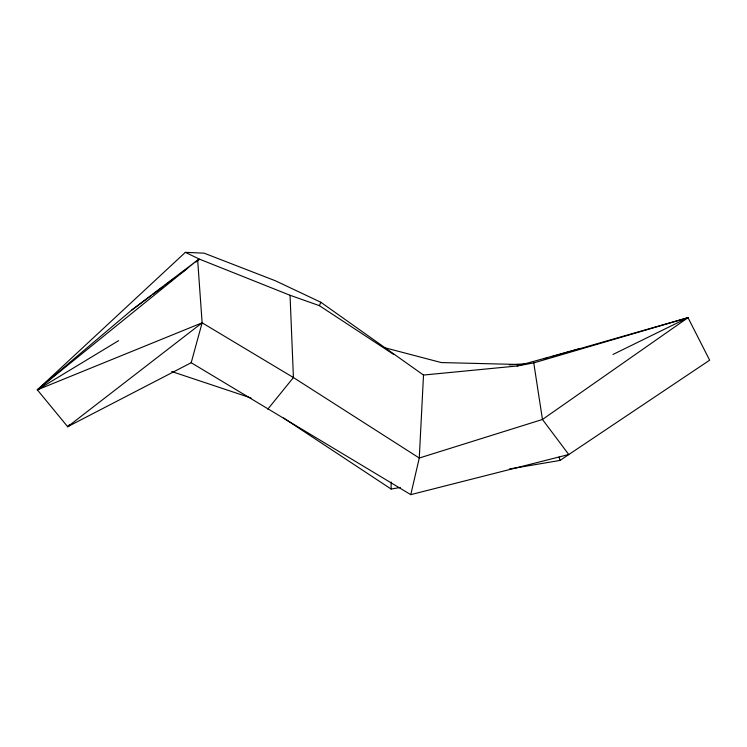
<?xml version="1.0" encoding="UTF-8"?>
<svg xmlns="http://www.w3.org/2000/svg" width="747" height="747" viewBox="0 0 747 747"><rect width="100%" height="100%" fill="white"/><g stroke="black" fill="none" stroke-linecap="round" stroke-linejoin="round"><path stroke-width="1.12" d="M400.327 487.474L391.129 489.033L391.139 482.058M423.512 375.059L419.272 458.032L410.775 494.645L191.195 362.725L67.669 426.705L37.35 389.859L185.349 252.355L204.09 253.158L275.428 280.788L320.827 302.255L423.512 375.059L517.045 365.993L533.76 362.893L688.015 317.662L709.65 360.194L559.998 460.432L509.454 468.995M191.195 362.725L202.129 322.816L197.656 260.04L199.738 259.256L290.041 295.27L319.399 305.663L393.361 354.246M319.399 305.663L320.827 302.255M267.79 409.16L293.422 377.543L290.041 295.27M69.219 425.099L67.669 426.705L70.563 424.735M69.182 425.183L67.669 426.705L202.129 322.816L293.422 377.543L419.272 458.032L542.462 419.478L688.015 317.662L551.996 356.646M118.624 340.641L37.35 389.859L131.491 310.276L197.656 260.04L37.35 389.859L202.129 322.816M131.491 310.276L150.857 295.793M152.696 294.421L162.846 286.839M164.695 285.457L174.835 277.875M180.372 273.738L186.825 268.911M196.05 262.02L198.814 259.947M37.35 389.859L40.319 388.02M613.063 354.423L688.015 317.662M517.045 365.993L579.588 348.634M544.189 358.877L547.532 357.925M410.775 494.645L568.766 454.521L542.462 419.478L533.76 362.893M509.379 364.9L525.328 363.789M520.967 364.545L441.29 362.566L384.285 347.607M171.726 371.539L251.048 397.983M185.349 252.355L199.738 259.256M283.561 418.012L391.129 489.033M559.083 457.08L559.998 460.432"/></g></svg>
